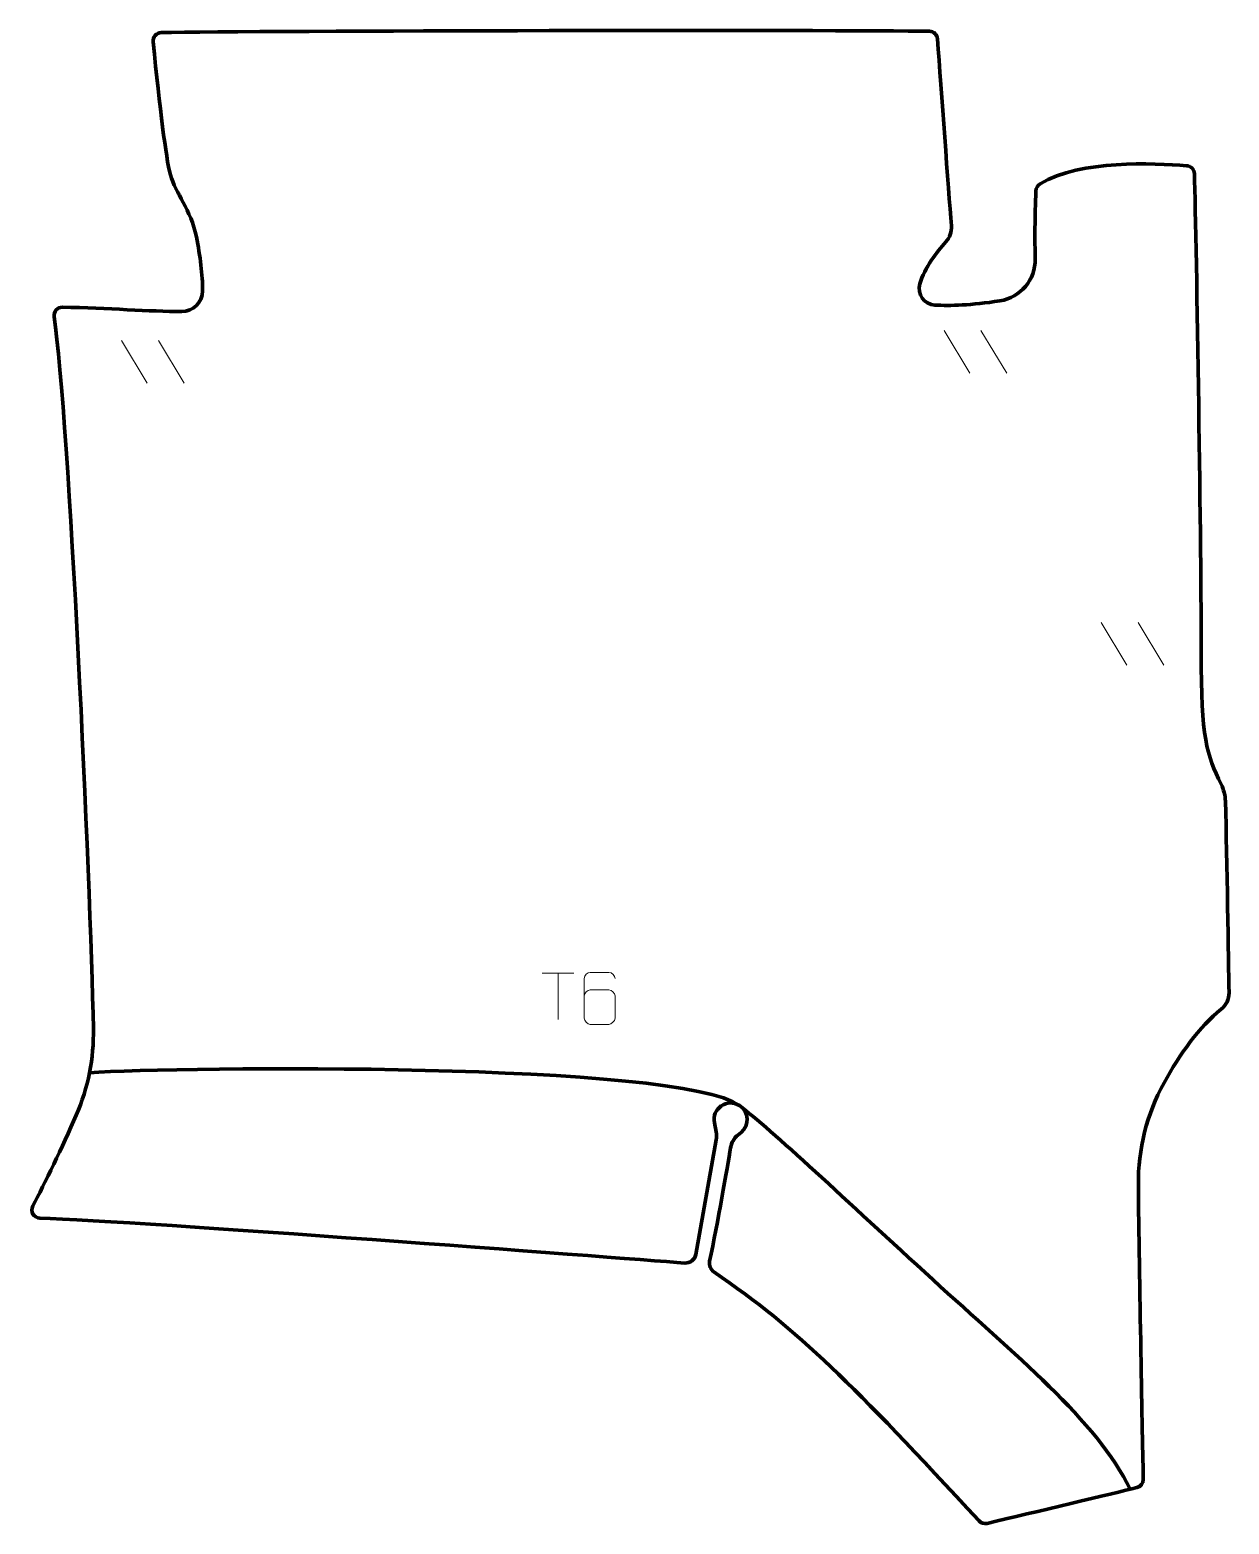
# Model space of a CAD drawing. Header units: millimetres. Extents: x -283 to 294, y -360 to 359.
import ezdxf

# ---------------------------------------------------------------- set-up
doc = ezdxf.new("R2010")
doc.units = ezdxf.units.MM
doc.header["$MEASUREMENT"] = 0
for name, color, linetype in [('layer 1', 7, 'Continuous'), ('layer 2', 7, 'Continuous'), ('layer 3', 7, 'Continuous')]:
    doc.layers.add(name, color=color, linetype=linetype)

msp = doc.modelspace()

# ---------------------------------------------------------------- linework, layer by layer
at = {"layer": 'layer 1', "color": 250, "lineweight": 9}
for points in [[(-238.9551, 209.3549), (-238.9551, 209.3549), (-226.5908, 188.8106), (-226.5908, 188.8106)], [(-221.2252, 209.3549), (-221.2252, 209.3549), (-208.8609, 188.8106), (-208.8609, 188.8106)], [(156.8617, 214.1175), (156.8617, 214.1175), (169.226, 193.5732), (169.226, 193.5732)], [(174.5916, 214.1175), (174.5916, 214.1175), (186.9559, 193.5732), (186.9559, 193.5732)], [(232.433, 73.5767), (232.433, 73.5767), (244.7973, 53.0324), (244.7973, 53.0324)], [(250.1629, 73.5767), (250.1629, 73.5767), (262.5272, 53.0324), (262.5272, 53.0324)], [(-36.5213, -95.1346), (-36.5213, -95.1346), (-21.3063, -95.1346), (-21.3063, -95.1346)], [(-28.9136, -117.4638), (-28.9136, -117.4638), (-28.9136, -95.1135), (-28.9136, -95.1135)]]:
    msp.add_open_spline(points, degree=3, dxfattribs=at)
msp.add_open_spline([(-1.4839, -97.748), (-1.508, -96.4085), (-2.8642, -94.7553), (-4.4361, -94.7896), (-4.4361, -94.7896), (-7.4209, -94.7899), (-10.4061, -94.7899), (-13.3915, -94.7896), (-13.3915, -94.7896), (-14.6106, -94.7747), (-16.3388, -96.2123), (-16.3438, -97.748), (-16.3438, -97.748), (-16.3435, -104.1085), (-16.3435, -110.4693), (-16.3438, -116.83), (-16.3438, -116.83), (-16.3391, -117.9929), (-14.6106, -119.764), (-13.3915, -119.7884), (-13.3915, -119.7884), (-10.4061, -119.7881), (-7.4209, -119.7881), (-4.4361, -119.7884), (-4.4361, -119.7884), (-3.158, -119.7446), (-1.4883, -118.1301), (-1.4839, -116.83), (-1.4839, -116.83), (-1.4839, -113.2467), (-1.4839, -109.6636), (-1.4839, -106.0809), (-1.4839, -106.0809), (-1.5224, -104.6027), (-3.1051, -103.1698), (-4.4361, -103.1718), (-4.4361, -103.1718), (-7.4209, -103.1715), (-10.4061, -103.1715), (-13.3915, -103.1718), (-13.3915, -103.1718), (-14.721, -103.1668), (-16.364, -104.6741), (-16.3223, -106.1026)], degree=3, knots=[0, 0, 0, 0, 0.08333333, 0.08333333, 0.08333333, 0.08333333, 0.16666667, 0.16666667, 0.16666667, 0.16666667, 0.25, 0.25, 0.25, 0.25, 0.33333333, 0.33333333, 0.33333333, 0.33333333, 0.41666667, 0.41666667, 0.41666667, 0.41666667, 0.5, 0.5, 0.5, 0.5, 0.58333333, 0.58333333, 0.58333333, 0.58333333, 0.66666667, 0.66666667, 0.66666667, 0.66666667, 0.75, 0.75, 0.75, 0.75, 0.83333333, 0.83333333, 0.83333333, 0.83333333, 1, 1, 1, 1], dxfattribs=at)
at = {"layer": 'layer 2', "color": 230, "lineweight": 200}
msp.add_open_spline([(293.9492, -104.5641), (293.7263, -88.7766), (293.0092, -40.5111), (292.2021, -12.4378), (292.2021, -12.4378), (292.12, -9.5759), (291.4252, -6.7639), (290.1644, -4.1939), (290.1644, -4.1939), (283.1367, 10.1259), (280.5254, 17.5847), (280.5881, 59.1129), (280.5881, 59.1129), (280.6534, 102.3449), (278.3246, 256.1023), (277.285, 289.5374), (277.285, 289.5374), (277.2215, 291.5933), (275.6102, 293.2643), (273.5591, 293.4018), (273.5591, 293.4018), (257.1305, 294.5031), (223.1829, 296.5012), (202.9937, 284.6428), (202.9937, 284.6428), (201.8137, 283.9497), (201.0641, 282.7074), (201.0055, 281.3397), (201.0055, 281.3397), (200.466, 268.6993), (200.5098, 257.3074), (200.6769, 248.5332), (200.6769, 248.5332), (200.8677, 238.5125), (193.6233, 229.909), (183.7259, 228.3717), (183.7259, 228.3717), (169.7025, 226.1934), (159.8527, 225.9359), (152.4329, 226.3194), (152.4329, 226.3194), (147.2561, 226.5868), (143.654, 231.6331), (145.168, 236.5938), (145.168, 236.5938), (147.5427, 244.3758), (153.2525, 251.7849), (157.718, 256.7193), (157.718, 256.7193), (159.6259, 258.8269), (160.5697, 261.6316), (160.345, 264.4662), (160.345, 264.4662), (158.8823, 282.9102), (155.4956, 329.6452), (153.6761, 354.3625), (153.6761, 354.3625), (153.5246, 356.424), (151.8301, 358.0282), (149.7646, 358.0634), (149.7646, 358.0634), (109.7048, 358.7466), (-174.6408, 358.4239), (-219.8668, 357.4116), (-219.8668, 357.4116), (-222.199, 357.3593), (-223.9889, 355.3287), (-223.7532, 353.0069), (-223.7532, 353.0069), (-220.4631, 320.6049), (-217.7202, 297.5706), (-215.4243, 289.0227), (-215.4243, 289.0227), (-213.0285, 280.1037), (-205.5974, 272.4183), (-202.9365, 259.0997), (-202.9365, 259.0997), (-201.1005, 249.9108), (-199.9389, 240.903), (-199.9713, 233.1125), (-199.9713, 233.1125), (-199.994, 227.6101), (-204.5125, 223.1984), (-210.0118, 223.2121), (-210.0118, 223.2121), (-225.2457, 223.2495), (-245.4625, 224.8592), (-267.3719, 225.3253), (-267.3719, 225.3253), (-269.8441, 225.378), (-271.7732, 223.1882), (-271.4071, 220.7413), (-271.4071, 220.7413), (-264.2166, 172.6636), (-253.9113, -50.6071), (-252.5183, -121.7344), (-252.5183, -121.7344), (-252.2376, -136.067), (-255.0238, -150.2933), (-260.7256, -163.4439), (-260.7256, -163.4439), (-267.3939, -178.8243), (-275.9779, -196.5222), (-281.658, -207.1326), (-281.658, -207.1326), (-283.0597, -209.7512), (-281.2155, -212.9285), (-278.2485, -213.0175), (-278.2485, -213.0175), (-230.6502, -214.4399), (-2.9017, -231.905), (32.0654, -234.5998), (32.0654, -234.5998), (34.6265, -234.797), (36.9184, -233.02), (37.3694, -230.4892), (37.3694, -230.4892), (37.3694, -230.4892), (47.205, -175.2615), (47.205, -175.2615), (47.205, -175.2615), (47.425, -174.0261), (47.4112, -172.7603), (47.1635, -171.5305), (47.1635, -171.5305), (47.1635, -171.5305), (46.2895, -167.1877), (46.2895, -167.1877), (46.2895, -167.1877), (44.8967, -160.2669), (52.5008, -155.0719), (58.4359, -158.8897), (58.4359, -158.8897), (63.0073, -161.8305), (63.3716, -168.3824), (59.1543, -171.8122), (59.1543, -171.8122), (59.1543, -171.8122), (57.6702, -173.0189), (57.6702, -173.0189), (57.6702, -173.0189), (55.7877, -174.55), (54.5257, -176.7127), (54.119, -179.1058), (54.119, -179.1058), (52.4734, -188.7876), (47.8861, -215.3522), (44.0204, -233.7669), (44.0204, -233.7669), (43.6048, -235.7484), (44.4222, -237.7868), (46.0938, -238.928), (46.0938, -238.928), (87.2872, -267.05), (112.7576, -292.8903), (173.6685, -358.7325), (173.6685, -358.7325), (174.6466, -359.7902), (176.1157, -360.2399), (177.5168, -359.9084), (177.5168, -359.9084), (199.9146, -354.6088), (238.446, -345.37), (249.6237, -342.6882), (249.6237, -342.6882), (251.4482, -342.2503), (252.7204, -340.6026), (252.6832, -338.7254), (252.6832, -338.7254), (252.3406, -321.5035), (250.7306, -239.3395), (250.322, -197.0508), (250.322, -197.0508), (250.1562, -179.8769), (254.3761, -162.9286), (262.6835, -147.9002), (262.6835, -147.9002), (270.2622, -134.1903), (279.6415, -120.8791), (290.2002, -112.5011), (290.2002, -112.5011), (292.6157, -110.5844), (293.9927, -107.6486), (293.9492, -104.5641)], degree=3, knots=[0, 0, 0, 0, 0.0212766, 0.0212766, 0.0212766, 0.0212766, 0.04255319, 0.04255319, 0.04255319, 0.04255319, 0.06382979, 0.06382979, 0.06382979, 0.06382979, 0.08510638, 0.08510638, 0.08510638, 0.08510638, 0.10638298, 0.10638298, 0.10638298, 0.10638298, 0.12765957, 0.12765957, 0.12765957, 0.12765957, 0.14893617, 0.14893617, 0.14893617, 0.14893617, 0.17021277, 0.17021277, 0.17021277, 0.17021277, 0.19148936, 0.19148936, 0.19148936, 0.19148936, 0.21276596, 0.21276596, 0.21276596, 0.21276596, 0.23404255, 0.23404255, 0.23404255, 0.23404255, 0.25531915, 0.25531915, 0.25531915, 0.25531915, 0.27659574, 0.27659574, 0.27659574, 0.27659574, 0.29787234, 0.29787234, 0.29787234, 0.29787234, 0.31914894, 0.31914894, 0.31914894, 0.31914894, 0.34042553, 0.34042553, 0.34042553, 0.34042553, 0.36170213, 0.36170213, 0.36170213, 0.36170213, 0.38297872, 0.38297872, 0.38297872, 0.38297872, 0.40425532, 0.40425532, 0.40425532, 0.40425532, 0.42553191, 0.42553191, 0.42553191, 0.42553191, 0.44680851, 0.44680851, 0.44680851, 0.44680851, 0.46808511, 0.46808511, 0.46808511, 0.46808511, 0.4893617, 0.4893617, 0.4893617, 0.4893617, 0.5106383, 0.5106383, 0.5106383, 0.5106383, 0.53191489, 0.53191489, 0.53191489, 0.53191489, 0.55319149, 0.55319149, 0.55319149, 0.55319149, 0.57446809, 0.57446809, 0.57446809, 0.57446809, 0.59574468, 0.59574468, 0.59574468, 0.59574468, 0.61702128, 0.61702128, 0.61702128, 0.61702128, 0.63829787, 0.63829787, 0.63829787, 0.63829787, 0.65957447, 0.65957447, 0.65957447, 0.65957447, 0.68085106, 0.68085106, 0.68085106, 0.68085106, 0.70212766, 0.70212766, 0.70212766, 0.70212766, 0.72340426, 0.72340426, 0.72340426, 0.72340426, 0.74468085, 0.74468085, 0.74468085, 0.74468085, 0.76595745, 0.76595745, 0.76595745, 0.76595745, 0.78723404, 0.78723404, 0.78723404, 0.78723404, 0.80851064, 0.80851064, 0.80851064, 0.80851064, 0.82978723, 0.82978723, 0.82978723, 0.82978723, 0.85106383, 0.85106383, 0.85106383, 0.85106383, 0.87234043, 0.87234043, 0.87234043, 0.87234043, 0.89361702, 0.89361702, 0.89361702, 0.89361702, 0.91489362, 0.91489362, 0.91489362, 0.91489362, 0.93617021, 0.93617021, 0.93617021, 0.93617021, 0.95744681, 0.95744681, 0.95744681, 0.95744681, 1, 1, 1, 1], dxfattribs=at)
at = {"layer": 'layer 3', "color": 142, "lineweight": 200}
msp.add_open_spline([(246.3567, -343.472), (230.5358, -310.5201), (190.1013, -278.0513), (151.3993, -242.6), (151.3993, -242.6), (110.1057, -204.7745), (73.0541, -169.8382), (58.436, -158.8897), (58.436, -158.8897), (30.1166, -137.6796), (-212.4675, -140.0859), (-254.3791, -143.0323)], degree=3, knots=[0, 0, 0, 0, 0.25, 0.25, 0.25, 0.25, 0.5, 0.5, 0.5, 0.5, 1, 1, 1, 1], dxfattribs=at)

doc.saveas('drawing.dxf')
